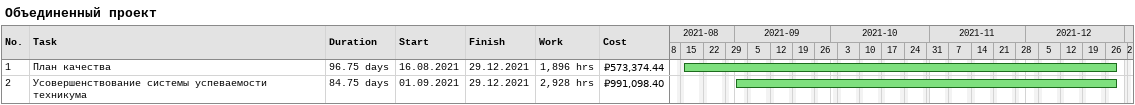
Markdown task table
Объединенный проект

| ID | Task | Duration | Start | Finish | Work (h) | Cost (₽) |
|---|---|---|---|---|---|---|
| 1 | План качества | 96.75d | 2021-08-16 | 2021-12-29 | 1896 | 573374.44 |
| 2 | Усовершенствование системы успеваемости техникума | 84.75d | 2021-09-01 | 2021-12-29 | 2928 | 991098.40 |
